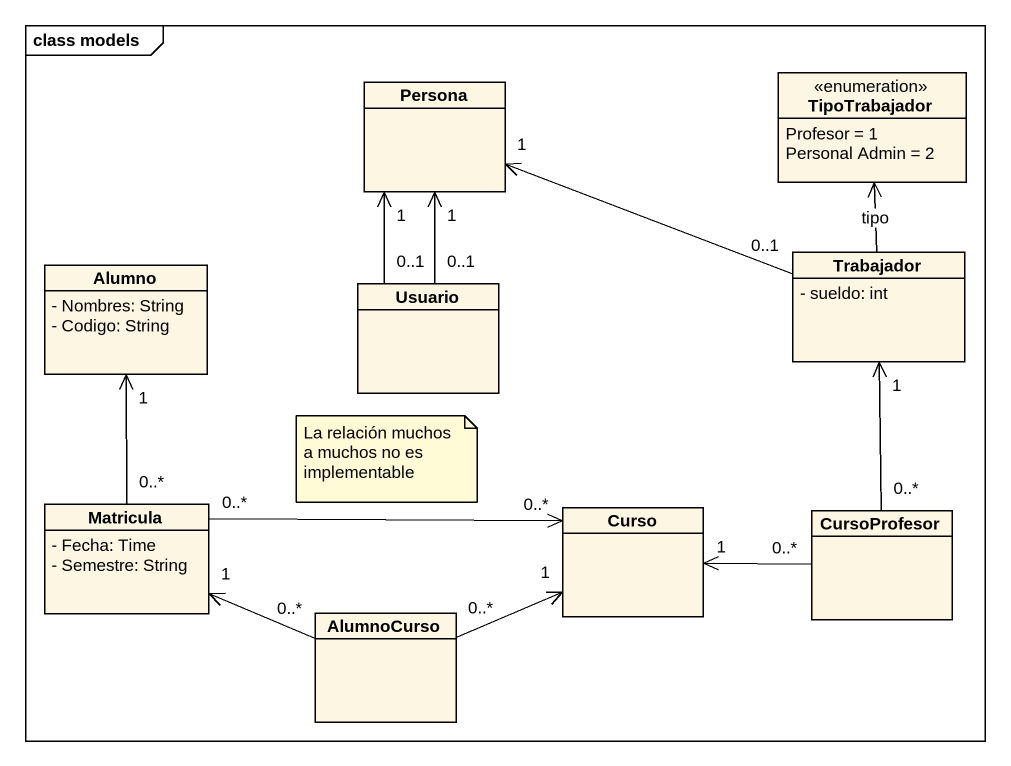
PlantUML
@startuml
mainframe class models
hide circle
hide empty members
skinparam classAttributeIconSize 0
class Persona
enum TipoTrabajador {
  Profesor = 1
  Personal Admin = 2
}
class Alumno {
  - Nombres: String
  - Codigo: String
}
class Usuario
class Trabajador {
  - sueldo: int
}
class Matricula {
  - Fecha: Time
  - Semestre: String
}
class Curso
class CursoProfesor
class AlumnoCurso
Usuario "0..1" -up-> "1" Persona
Usuario "0..1" -up-> "1" Persona
Trabajador "0..1" -left-> "1" Persona
Trabajador -up-> TipoTrabajador : tipo
Matricula "0..*" -up-> "1" Alumno
Matricula "0..*" -right-> "0..*" Curso
CursoProfesor "0..*" -up-> "1" Trabajador
CursoProfesor "0..*" -left-> "1" Curso
AlumnoCurso "0..*" -left-> "1" Matricula
AlumnoCurso "0..*" -right-> "1" Curso
note as N1
  La relación muchos a muchos no es implementable
end note
@enduml
